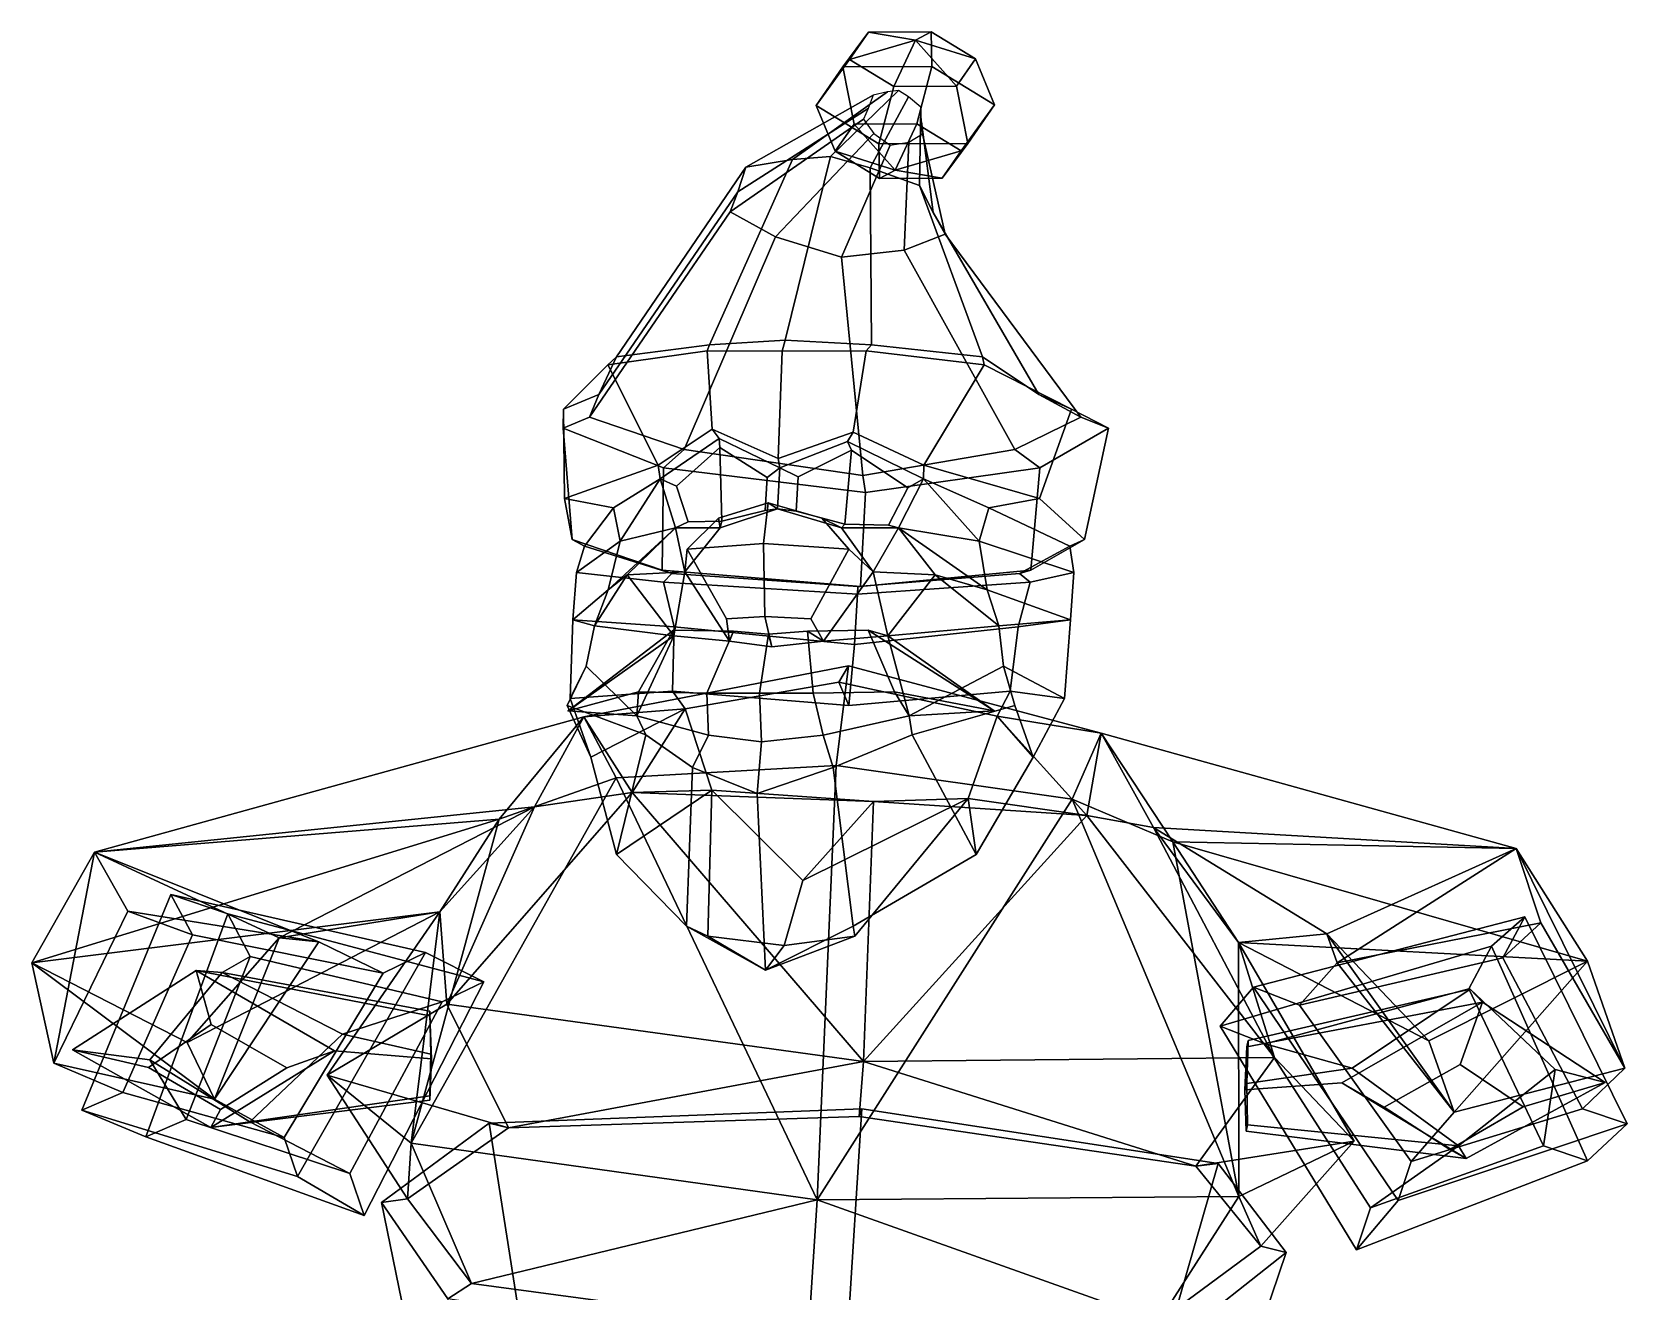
# Model space of a CAD drawing. Extents: x -195 to 200, y -179 to 297.
# Drawn here: x -195.2 to 200.2, y -15.2 to 297 of the extents above; entities that cross this region are included whole.
import ezdxf

# ---------------------------------------------------------------- set-up
doc = ezdxf.new("R2010")
doc.units = 0

msp = doc.modelspace()

# ---------------------------------------------------------------- linework, layer by layer
for p in [(-62.312424, 128.605774, 96.065674), (43.33485, 128.605743, 114.786453)]:
    msp.add_point(p)
for points in [[(-0.77809, 278.719696, -13.061782), (7.462383, 290.134949, -6.549461), (12.126651, 296.901398, -19.207144), (5.818207, 288.28894, -30.962517)], [(12.126651, 296.901398, -19.207144), (27.733988, 296.965057, -22.783461), (27.89031, 288.378906, -36.020123), (5.818207, 288.28894, -30.962517)], [(7.462383, 290.134949, -6.549461), (23.805216, 294.916016, -6.814638), (12.126651, 296.901398, -19.207144)], [(23.805216, 294.916016, -6.814638), (27.733988, 296.965057, -22.783461), (12.126651, 296.901398, -19.207144)], [(23.805216, 294.916016, -6.814638), (38.677048, 290.262207, -13.701983), (27.733988, 296.965057, -22.783461)], [(38.677048, 290.262207, -13.701983), (43.366135, 278.899719, -23.177048), (27.89031, 288.378906, -36.020123), (27.733988, 296.965057, -22.783461)], [(18.405432, 283.432159, 2.531957), (23.805216, 294.916016, -6.814638), (7.462383, 290.134949, -6.549461)], [(18.405432, 283.432159, 2.531957), (34.012783, 283.495758, -1.0443), (23.805216, 294.916016, -6.814638)], [(34.012783, 283.495758, -1.0443), (38.677048, 290.262207, -13.701983), (23.805216, 294.916016, -6.814638)], [(14.697744, 269.240509, -0.218732), (18.405432, 283.432159, 2.531957), (7.462383, 290.134949, -6.549461), (-0.77809, 278.719696, -13.061782)], [(36.769833, 269.330475, -5.276312), (43.366135, 278.899719, -23.177048), (38.677048, 290.262207, -13.701983), (34.012783, 283.495758, -1.0443)], [(-0.77809, 278.719696, -13.061782), (5.818207, 288.28894, -30.962517), (8.575277, 274.123627, -35.194473), (3.911008, 267.357147, -22.536789)], [(8.575277, 274.123627, -35.194473), (5.818207, 288.28894, -30.962517), (27.89031, 288.378906, -36.020123), (24.182615, 274.187256, -38.77079)], [(35.125675, 267.484436, -29.689312), (24.182615, 274.187256, -38.77079), (27.89031, 288.378906, -36.020123), (43.366135, 278.899719, -23.177048)], [(13.329486, 281.258057, -7.958665), (12.05888, 277.946899, -10.590791), (-20.227535, 257.286285, 26.470175), (-18.248932, 263.424622, 38.560863)], [(16.849752, 282.139648, -6.078712), (13.329486, 281.258057, -7.958665), (-18.248932, 263.424622, 38.560863), (-6.674335, 265.29364, 46.44585)], [(19.631796, 282.472198, -4.830701), (16.849752, 282.139648, -6.078712), (-6.674335, 265.29364, 46.44585), (2.740567, 266.105865, 51.552444)], [(19.631796, 282.472198, -4.830701), (2.740567, 266.105865, 51.552444), (12.549898, 263.280914, 50.095051), (22.108408, 280.824677, -4.988343)], [(22.108408, 280.824677, -4.988343), (12.549898, 263.280914, 50.095051), (24.800352, 258.917511, 46.732605), (25.105314, 278.313416, -5.516976)], [(14.697744, 269.240509, -0.218732), (36.769833, 269.330475, -5.276312), (34.012783, 283.495758, -1.0443), (18.405432, 283.432159, 2.531957)], [(12.05888, 277.946899, -10.590791), (10.954292, 275.295898, -12.730493), (-22.11479, 252.365372, 16.662029), (-20.227535, 257.286285, 26.470175)], [(14.697744, 269.240509, -0.218732), (-0.77809, 278.719696, -13.061782), (3.911008, 267.357147, -22.536789), (14.854058, 260.654358, -13.455372)], [(25.105314, 278.313416, -5.516976), (24.800352, 258.917511, 46.732605), (28.17099, 252.219131, 35.657326), (25.297956, 274.636353, -7.8457)], [(36.769833, 269.330475, -5.276312), (30.461405, 260.717987, -17.03163), (35.125675, 267.484436, -29.689312), (43.366135, 278.899719, -23.177048)], [(10.954292, 275.295898, -12.730493), (13.456649, 271.808716, -14.079337), (-10.864336, 246.18396, 9.560134), (-22.11479, 252.365372, 16.662029)], [(3.911008, 267.357147, -22.536789), (8.575277, 274.123627, -35.194473), (18.782803, 262.703369, -29.424147)], [(18.782803, 262.703369, -29.424147), (8.575277, 274.123627, -35.194473), (24.182615, 274.187256, -38.77079)], [(18.782803, 262.703369, -29.424147), (24.182615, 274.187256, -38.77079), (35.125675, 267.484436, -29.689312)], [(25.297956, 274.636353, -7.8457), (28.17099, 252.219131, 35.657326), (31.181126, 246.785446, 26.778818), (25.533014, 271.65036, -9.707629)], [(13.456649, 271.808716, -14.079337), (17.532339, 268.861847, -14.492536), (5.451714, 241.104935, 6.434069), (-10.864336, 246.18396, 9.560134)], [(22.180653, 269.627197, -12.270436), (21.028292, 242.84491, 15.614086), (5.451714, 241.104935, 6.434069), (17.532339, 268.861847, -14.492536)], [(14.697744, 269.240509, -0.218732), (14.854058, 260.654358, -13.455372), (30.461405, 260.717987, -17.03163), (36.769833, 269.330475, -5.276312)], [(25.533014, 271.65036, -9.707629), (31.181126, 246.785446, 26.778818), (21.028292, 242.84491, 15.614086), (22.180653, 269.627197, -12.270436)], [(-50.261353, 216.417038, 69.15432), (-27.272449, 219.39827, 86.403122), (-6.674335, 265.29364, 46.44585), (-18.248932, 263.424622, 38.560863)], [(-8.492207, 220.543396, 97.415123), (2.740567, 266.105865, 51.552444), (-6.674335, 265.29364, 46.44585), (-27.272449, 219.39827, 86.403122)], [(-8.492207, 220.543396, 97.415123), (12.928392, 219.39827, 93.526749), (12.549898, 263.280914, 50.095051), (2.740567, 266.105865, 51.552444)], [(14.854058, 260.654358, -13.455372), (3.911008, 267.357147, -22.536789), (18.782803, 262.703369, -29.424147)], [(30.461405, 260.717987, -17.03163), (18.782803, 262.703369, -29.424147), (35.125675, 267.484436, -29.689312)], [(-54.684135, 207.079819, 40.662834), (-50.261353, 216.417038, 69.15432), (-18.248932, 263.424622, 38.560863), (-20.227535, 257.286285, 26.470175)], [(40.44445, 216.417038, 85.227463), (24.800352, 258.917511, 46.732605), (12.549898, 263.280914, 50.095051), (12.928392, 219.39827, 93.526749)], [(14.854058, 260.654358, -13.455372), (18.782803, 262.703369, -29.424147), (30.461405, 260.717987, -17.03163)], [(-57.020054, 201.402527, 16.77519), (-54.684135, 207.079819, 40.662834), (-20.227535, 257.286285, 26.470175), (-22.11479, 252.365372, 16.662029)], [(54.387959, 207.079819, 59.990501), (28.17099, 252.219131, 35.657326), (24.800352, 258.917511, 46.732605), (40.44445, 216.417038, 85.227463)], [(-33.548191, 193.397339, 0.1264), (-57.020054, 201.402527, 16.77519), (-22.11479, 252.365372, 16.662029), (-10.864336, 246.18396, 9.560134)], [(64.789734, 201.402527, 38.359993), (31.181126, 246.785446, 26.778818), (28.17099, 252.219131, 35.657326), (54.387959, 207.079819, 59.990501)], [(10.750978, 187.003494, -11.180181), (-33.548191, 193.397339, 0.1264), (-10.864336, 246.18396, 9.560134), (5.451714, 241.104935, 6.434069)], [(48.467762, 193.397308, 14.6597), (21.028292, 242.84491, 15.614086), (31.181126, 246.785446, 26.778818), (64.789734, 201.402527, 38.359993)], [(10.750978, 187.003494, -11.180181), (5.451714, 241.104935, 6.434069), (21.028292, 242.84491, 15.614086), (48.467762, 193.397308, 14.6597)], [(-27.802919, 217.844727, 91.694641), (-27.272449, 219.39827, 86.403122), (-50.261353, 216.417038, 69.15432), (-52.405178, 214.437057, 73.907402)], [(-26.619741, 198.471375, 98.951942), (-27.802919, 217.844727, 91.694641), (-52.405178, 214.437057, 73.907402), (-39.98785, 189.52858, 86.057762)], [(-9.206264, 217.835266, 101.444771), (-8.492207, 220.543396, 97.415123), (-27.272449, 219.39827, 86.403122), (-27.802919, 217.844727, 91.694641)], [(-10.242572, 191.177658, 107.292984), (-9.206264, 217.835266, 101.444771), (-27.802919, 217.844727, 91.694641), (-26.619741, 198.471375, 98.951942)], [(-10.242572, 191.177658, 107.292984), (8.383671, 197.728973, 105.328743), (11.608333, 217.844727, 98.678345), (-9.206264, 217.835266, 101.444771)], [(-9.206264, 217.835266, 101.444771), (11.608333, 217.844727, 98.678345), (12.928392, 219.39827, 93.526749), (-8.492207, 220.543396, 97.415123)], [(8.383671, 197.728973, 105.328743), (25.874041, 189.52858, 97.728546), (40.824524, 214.437057, 90.427788), (11.608333, 217.844727, 98.678345)], [(11.608333, 217.844727, 98.678345), (40.824524, 214.437057, 90.427788), (40.44445, 216.417038, 85.227463), (12.928392, 219.39827, 93.526749)], [(-52.405178, 214.437057, 73.907402), (-50.261353, 216.417038, 69.15432), (-54.684135, 207.079819, 40.662834), (-63.453163, 203.454834, 41.084644)], [(-39.98785, 189.52858, 86.057762), (-52.405178, 214.437057, 73.907402), (-63.453163, 203.454834, 41.084644), (-63.179585, 181.30896, 63.468361)], [(25.874041, 189.52858, 97.728546), (54.529877, 181.30896, 84.326576), (62.478107, 203.454834, 63.399776), (40.824524, 214.437057, 90.427788)], [(40.824524, 214.437057, 90.427788), (62.478107, 203.454834, 63.399776), (54.387959, 207.079819, 59.990501), (40.44445, 216.417038, 85.227463)], [(-63.453163, 203.454834, 41.084644), (-54.684135, 207.079819, 40.662834), (-57.020054, 201.402527, 16.77519), (-63.482845, 198.674408, 14.494809)], [(62.478107, 203.454834, 63.399776), (71.642586, 198.674408, 38.439156), (64.789734, 201.402527, 38.359993), (54.387959, 207.079819, 59.990501)], [(-63.179585, 181.30896, 63.468361), (-63.453163, 203.454834, 41.084644), (-63.482845, 198.674408, 14.494809), (-61.298203, 171.10321, 25.811556)], [(54.529877, 181.30896, 84.326576), (65.702385, 171.10321, 48.316174), (71.642586, 198.674408, 38.439156), (62.478107, 203.454834, 63.399776)], [(-63.482845, 198.674408, 14.494809), (-57.020054, 201.402527, 16.77519), (-33.548191, 193.397339, 0.1264), (-38.646496, 188.858765, -3.789896)], [(-61.298203, 171.10321, 25.811556), (-63.482845, 198.674408, 14.494809), (-38.646496, 188.858765, -3.789896), (-39.007427, 163.526581, 3.540428)], [(-26.619741, 198.471375, 98.951942), (-39.98785, 189.52858, 86.057762), (-39.491165, 186.14418, 84.985428), (-24.844469, 196.145432, 98.208145)], [(-10.242572, 191.177658, 107.292984), (-26.619741, 198.471375, 98.951942), (-24.844469, 196.145432, 98.208145), (-9.788663, 188.872589, 104.731422)], [(-10.242572, 191.177658, 107.292984), (-9.788663, 188.872589, 104.731422), (6.972064, 195.403061, 104.020233), (8.383671, 197.728973, 105.328743)], [(8.383671, 197.728973, 105.328743), (6.972064, 195.403061, 104.020233), (25.776062, 186.14418, 96.55085), (25.874041, 189.52858, 97.728546)], [(71.642586, 198.674408, 38.439156), (54.60133, 188.858765, 12.733701), (48.467762, 193.397308, 14.6597), (64.789734, 201.402527, 38.359993)], [(65.702385, 171.10321, 48.316174), (52.421497, 163.526581, 19.741713), (54.60133, 188.858765, 12.733701), (71.642586, 198.674408, 38.439156)], [(-24.715269, 193.895157, 95.948631), (-24.844469, 196.145432, 98.208145), (-39.491165, 186.14418, 84.985428), (-35.421925, 184.301926, 85.79335)], [(-24.201859, 175.618591, 98.368591), (-24.715269, 193.895157, 95.948631), (-35.421925, 184.301926, 85.79335), (-32.503155, 175.492798, 91.475334)], [(-24.715269, 193.895157, 95.948631), (-12.972423, 186.512299, 101.502342), (-9.788663, 188.872589, 104.731422), (-24.844469, 196.145432, 98.208145)], [(-12.972423, 186.512299, 101.502342), (-24.715269, 193.895157, 95.948631), (-24.201859, 175.618591, 98.368591), (-13.458993, 178.292831, 104.248207)], [(7.918639, 193.217117, 101.675217), (6.972064, 195.403061, 104.020233), (-9.788663, 188.872589, 104.731422), (-5.256259, 186.656799, 103.028786)], [(7.918639, 193.217117, 101.675217), (21.880535, 183.92749, 93.35498), (25.776062, 186.14418, 96.55085), (6.972064, 195.403061, 104.020233)], [(-38.646496, 188.858765, -3.789896), (-33.548191, 193.397339, 0.1264), (10.750978, 187.003494, -11.180181), (11.418772, 182.798538, -14.948747)], [(-5.256259, 186.656799, 103.028786), (-5.792068, 178.119553, 106.052513), (6.259376, 174.93364, 103.252335), (7.918639, 193.217117, 101.675217)], [(6.259376, 174.93364, 103.252335), (17.1168, 174.633316, 98.516121), (21.880535, 183.92749, 93.35498), (7.918639, 193.217117, 101.675217)], [(54.60133, 188.858765, 12.733701), (11.418772, 182.798538, -14.948747), (10.750978, 187.003494, -11.180181), (48.467762, 193.397308, 14.6597)], [(-51.010342, 178.965668, 66.720222), (-39.491165, 186.14418, 84.985428), (-39.98785, 189.52858, 86.057762), (-63.179585, 181.30896, 63.468361)], [(-49.415928, 170.661331, 69.385986), (-39.491165, 186.14418, 84.985428), (-51.010342, 178.965668, 66.720222)], [(-35.629978, 173.99408, 92.344894), (-39.491165, 186.14418, 84.985428), (-49.415928, 170.661331, 69.385986)], [(-32.503155, 175.492798, 91.475334), (-35.421925, 184.301926, 85.79335), (-39.491165, 186.14418, 84.985428), (-35.629978, 173.99408, 92.344894)], [(-39.007427, 163.526581, 3.540428), (-38.646496, 188.858765, -3.789896), (11.418772, 182.798538, -14.948747), (10.178381, 159.439438, -7.948833)], [(-13.458993, 178.292831, 104.248207), (-10.390976, 178.685226, 108.130463), (-9.788663, 188.872589, 104.731422), (-12.972423, 186.512299, 101.502342)], [(-5.792068, 178.119553, 106.052513), (-5.256259, 186.656799, 103.028786), (-9.788663, 188.872589, 104.731422), (-10.390976, 178.685226, 108.130463)], [(52.421497, 163.526581, 19.741713), (10.178381, 159.439438, -7.948833), (11.418772, 182.798538, -14.948747), (54.60133, 188.858765, 12.733701)], [(17.1168, 174.633316, 98.516121), (19.621172, 173.99408, 102.135445), (25.776062, 186.14418, 96.55085), (21.880535, 183.92749, 93.35498)], [(19.621172, 173.99408, 102.135445), (39.570881, 170.661331, 85.154526), (25.776062, 186.14418, 96.55085)], [(41.984211, 178.965668, 83.198936), (54.529877, 181.30896, 84.326576), (25.874041, 189.52858, 97.728546), (25.776062, 186.14418, 96.55085)], [(39.570881, 170.661331, 85.154526), (41.984211, 178.965668, 83.198936), (25.776062, 186.14418, 96.55085)], [(-63.179585, 181.30896, 63.468361), (-61.298203, 171.10321, 25.811556), (-58.233982, 169.492065, 28.062693), (-51.010342, 178.965668, 66.720222)], [(-51.010342, 178.965668, 66.720222), (-58.233982, 169.492065, 28.062693), (-60.248325, 162.909531, 30.535673), (-49.415928, 170.661331, 69.385986)], [(-13.880252, 170.128586, 129.349167), (-12.714869, 180.19455, 122.77256), (-25.044739, 176.35675, 117.723236), (-32.760975, 168.713989, 119.430786)], [(-12.714869, 180.19455, 122.77256), (-10.390976, 178.685226, 108.130463), (-24.636269, 174.032501, 101.014572), (-25.044739, 176.35675, 117.723236)], [(-24.201859, 175.618591, 98.368591), (-24.636269, 174.032501, 101.014572), (-10.390976, 178.685226, 108.130463), (-13.458993, 178.292831, 104.248207)], [(-13.880252, 170.128586, 129.349167), (7.258935, 168.713989, 126.522346), (0.599259, 176.35675, 122.26738), (-12.714869, 180.19455, 122.77256)], [(-12.714869, 180.19455, 122.77256), (0.599259, 176.35675, 122.26738), (5.432049, 174.032501, 106.342705), (-10.390976, 178.685226, 108.130463)], [(6.259376, 174.93364, 103.252335), (-5.792068, 178.119553, 106.052513), (-10.390976, 178.685226, 108.130463), (5.432049, 174.032501, 106.342705)], [(41.984211, 178.965668, 83.198936), (39.570881, 170.661331, 85.154526), (63.093166, 162.909531, 52.391891), (62.051228, 169.492065, 49.377338)], [(54.529877, 181.30896, 84.326576), (41.984211, 178.965668, 83.198936), (62.051228, 169.492065, 49.377338), (65.702385, 171.10321, 48.316174)], [(-52.355019, 158.588272, 71.535675), (-35.629978, 173.99408, 92.344894), (-49.415928, 170.661331, 69.385986)], [(-47.684944, 162.329239, 96.346161), (-35.629978, 173.99408, 92.344894), (-52.355019, 158.588272, 71.535675)], [(-47.684944, 162.329239, 96.346161), (-33.351173, 163.057251, 101.964012), (-35.629978, 173.99408, 92.344894)], [(-24.201859, 175.618591, 98.368591), (-32.503155, 175.492798, 91.475334), (-35.629978, 173.99408, 92.344894), (-24.636269, 174.032501, 101.014572)], [(-33.351173, 163.057251, 101.964012), (-24.636269, 174.032501, 101.014572), (-35.629978, 173.99408, 92.344894)], [(-32.760975, 168.713989, 119.430786), (-25.044739, 176.35675, 117.723236), (-24.636269, 174.032501, 101.014572), (-33.351173, 163.057251, 101.964012)], [(7.258935, 168.713989, 126.522346), (13.290078, 163.057251, 110.228882), (5.432049, 174.032501, 106.342705), (0.599259, 176.35675, 122.26738)], [(6.259376, 174.93364, 103.252335), (5.432049, 174.032501, 106.342705), (19.621172, 173.99408, 102.135445), (17.1168, 174.633316, 98.516121)], [(13.290078, 163.057251, 110.228882), (19.621172, 173.99408, 102.135445), (5.432049, 174.032501, 106.342705)], [(28.681456, 162.329239, 109.878357), (19.621172, 173.99408, 102.135445), (13.290078, 163.057251, 110.228882)], [(28.681456, 162.329239, 109.878357), (41.592369, 158.588272, 88.183228), (19.621172, 173.99408, 102.135445)], [(41.592369, 158.588272, 88.183228), (39.570881, 170.661331, 85.154526), (19.621172, 173.99408, 102.135445)], [(-61.298203, 171.10321, 25.811556), (-39.007427, 163.526581, 3.540428), (-36.603046, 162.70285, 5.261806), (-58.233982, 169.492065, 28.062693)], [(-49.415928, 170.661331, 69.385986), (-60.248325, 162.909531, 30.535673), (-61.143196, 151.200073, 35.456928), (-52.355019, 158.588272, 71.535675)], [(-13.497518, 151.992722, 127.189285), (-13.880252, 170.128586, 129.349167), (-32.760975, 168.713989, 119.430786), (-22.993937, 151.460419, 120.032074)], [(-13.497518, 151.992722, 127.189285), (-2.120015, 151.460419, 123.730949), (7.258935, 168.713989, 126.522346), (-13.880252, 170.128586, 129.349167)], [(39.570881, 170.661331, 85.154526), (41.592369, 158.588272, 88.183228), (62.24255, 151.200073, 57.320988), (63.093166, 162.909531, 52.391891)], [(65.702385, 171.10321, 48.316174), (62.051228, 169.492065, 49.377338), (49.572025, 162.70285, 20.532106), (52.421497, 163.526581, 19.741713)], [(-60.248325, 162.909531, 30.535673), (-58.233982, 169.492065, 28.062693), (-36.603046, 162.70285, 5.261806), (-38.630455, 160.529938, 3.031641)], [(-22.993937, 151.460419, 120.032074), (-32.760975, 168.713989, 119.430786), (-33.351173, 163.057251, 101.964012), (-22.322891, 145.919525, 107.672462)], [(-2.120015, 151.460419, 123.730949), (0.971796, 145.919525, 111.800301), (13.290078, 163.057251, 110.228882), (7.258935, 168.713989, 126.522346)], [(63.093166, 162.909531, 52.391891), (52.24229, 160.529907, 19.134371), (49.572025, 162.70285, 20.532106), (62.051228, 169.492065, 49.377338)], [(-61.143196, 151.200073, 35.456928), (-60.248325, 162.909531, 30.535673), (-38.630455, 160.529938, 3.031641), (-36.014511, 149.48822, 4.497087)], [(-55.724312, 149.724426, 72.421997), (-47.684944, 162.329239, 96.346161), (-52.355019, 158.588272, 71.535675)], [(-36.04388, 147.186874, 98.623833), (-47.684944, 162.329239, 96.346161), (-55.724312, 149.724426, 72.421997)], [(-36.04388, 147.186874, 98.623833), (-33.351173, 163.057251, 101.964012), (-47.684944, 162.329239, 96.346161)], [(-39.007427, 163.526581, 3.540428), (10.178381, 159.439438, -7.948833), (9.511723, 159.448181, -4.186678), (-36.603046, 162.70285, 5.261806)], [(-38.630455, 160.529938, 3.031641), (-36.603046, 162.70285, 5.261806), (9.511723, 159.448181, -4.186678), (9.458948, 157.545059, -3.888858)], [(-22.322891, 145.919525, 107.672462), (-33.351173, 163.057251, 101.964012), (-36.04388, 147.186874, 98.623833)], [(0.971796, 145.919525, 111.800301), (16.96656, 147.186874, 108.017326), (13.290078, 163.057251, 110.228882)], [(52.24229, 160.529907, 19.134371), (9.458948, 157.545059, -3.888858), (9.511723, 159.448181, -4.186678), (49.572025, 162.70285, 20.532106)], [(52.421497, 163.526581, 19.741713), (49.572025, 162.70285, 20.532106), (9.511723, 159.448181, -4.186678), (10.178381, 159.439438, -7.948833)], [(16.96656, 147.186874, 108.017326), (28.681456, 162.329239, 109.878357), (13.290078, 163.057251, 110.228882)], [(16.96656, 147.186874, 108.017326), (44.451962, 149.724426, 90.173317), (28.681456, 162.329239, 109.878357)], [(44.451962, 149.724426, 90.173317), (41.592369, 158.588272, 88.183228), (28.681456, 162.329239, 109.878357)], [(62.24255, 151.200073, 57.320988), (49.282085, 149.48822, 19.611719), (52.24229, 160.529907, 19.134371), (63.093166, 162.909531, 52.391891)], [(-52.355019, 158.588272, 71.535675), (-61.143196, 151.200073, 35.456928), (-55.724312, 149.724426, 72.421997)], [(-36.014511, 149.48822, 4.497087), (-38.630455, 160.529938, 3.031641), (9.458948, 157.545059, -3.888858), (8.687677, 145.069107, 0.463667)], [(49.282085, 149.48822, 19.611719), (8.687677, 145.069107, 0.463667), (9.458948, 157.545059, -3.888858), (52.24229, 160.529907, 19.134371)], [(41.592369, 158.588272, 88.183228), (44.451962, 149.724426, 90.173317), (62.24255, 151.200073, 57.320988)], [(-57.791912, 139.709686, 74.596405), (-55.724312, 149.724426, 72.421997), (-61.143196, 151.200073, 35.456928), (-61.73875, 131.645905, 41.397705)], [(-61.73875, 131.645905, 41.397705), (-61.143196, 151.200073, 35.456928), (-36.014511, 149.48822, 4.497087), (-36.388603, 133.512787, 11.295007)], [(-13.497518, 151.992722, 127.189285), (-22.993937, 151.460419, 120.032074), (-22.322891, 145.919525, 107.672462), (-11.821502, 144.501831, 116.203354)], [(-13.497518, 151.992722, 127.189285), (-11.821502, 144.501831, 116.203354), (0.971796, 145.919525, 111.800301), (-2.120015, 151.460419, 123.730949)], [(45.646511, 139.709686, 92.925781), (60.760517, 131.645905, 63.104679), (62.24255, 151.200073, 57.320988), (44.451962, 149.724426, 90.173317)], [(60.760517, 131.645905, 63.104679), (47.29755, 133.512787, 26.124266), (49.282085, 149.48822, 19.611719), (62.24255, 151.200073, 57.320988)], [(-44.807648, 133.376846, 117.862495), (-36.159012, 148.588913, 113.263245), (-62.312424, 128.605774, 96.065674)], [(-36.159012, 148.588913, 113.263245), (-36.04388, 147.186874, 98.623833), (-62.312424, 128.605774, 96.065674)], [(-62.312424, 128.605774, 96.065674), (-36.04388, 147.186874, 98.623833), (-45.221245, 127.420395, 108.389656)], [(-57.791912, 139.709686, 74.596405), (-45.221245, 127.420395, 108.389656), (-36.04388, 147.186874, 98.623833), (-55.724312, 149.724426, 72.421997)], [(-21.260139, 148.370422, 116.079971), (-36.159012, 148.588913, 113.263245), (-44.807648, 133.376846, 117.862495), (-27.914623, 133.038742, 130.214844)], [(-36.388603, 133.512787, 11.295007), (-36.014511, 149.48822, 4.497087), (8.687677, 145.069107, 0.463667), (7.263834, 129.964798, 8.498859)], [(-36.159012, 148.588913, 113.263245), (-21.260139, 148.370422, 116.079971), (-22.322891, 145.919525, 107.672462), (-36.04388, 147.186874, 98.623833)], [(-27.914623, 133.038742, 130.214844), (-14.846671, 132.983917, 133.27533), (-12.624189, 147.602005, 120.733177), (-21.260139, 148.370422, 116.079971)], [(-12.624189, 147.602005, 120.733177), (-11.821502, 144.501831, 116.203354), (-22.322891, 145.919525, 107.672462), (-21.260139, 148.370422, 116.079971)], [(-1.522784, 133.038742, 134.891495), (-2.915171, 148.370422, 119.330711), (-12.624189, 147.602005, 120.733177), (-14.846671, 132.983917, 133.27533)], [(-12.624189, 147.602005, 120.733177), (-2.915171, 148.370422, 119.330711), (0.971796, 145.919525, 111.800301), (-11.821502, 144.501831, 116.203354)], [(-2.915171, 148.370422, 119.330711), (-1.522784, 133.038742, 134.891495), (18.586069, 133.376846, 129.095917), (12.044397, 148.588913, 121.804932)], [(12.044397, 148.588913, 121.804932), (16.96656, 147.186874, 108.017326), (0.971796, 145.919525, 111.800301), (-2.915171, 148.370422, 119.330711)], [(47.29755, 133.512787, 26.124266), (7.263834, 129.964798, 8.498859), (8.687677, 145.069107, 0.463667), (49.282085, 149.48822, 19.611719)], [(18.586069, 133.376846, 129.095917), (43.33485, 128.605743, 114.786453), (12.044397, 148.588913, 121.804932)], [(12.044397, 148.588913, 121.804932), (43.33485, 128.605743, 114.786453), (16.96656, 147.186874, 108.017326)], [(45.646511, 139.709686, 92.925781), (44.451962, 149.724426, 90.173317), (16.96656, 147.186874, 108.017326), (22.229469, 127.420395, 120.341972)], [(43.33485, 128.605743, 114.786453), (22.229469, 127.420395, 120.341972), (16.96656, 147.186874, 108.017326)], [(-57.791912, 139.709686, 74.596405), (-62.549488, 129.971878, 79.431976), (-43.05946, 122.715057, 100.229156), (-45.221245, 127.420395, 108.389656)], [(-56.649761, 117.16748, 50.095371), (-62.549488, 129.971878, 79.431976), (-57.791912, 139.709686, 74.596405), (-61.73875, 131.645905, 41.397705)], [(7.219011, 139.779816, -13.266897), (4.119921, 115.086433, -62.112633), (-50.392178, 112.05275, -54.539768), (-58.362007, 127.100258, -10.419959)], [(7.219011, 139.779816, -13.266897), (-58.362007, 127.100258, -10.419959), (-33.29681, 129.135056, 23.202627), (4.852462, 135.705948, 2.526169)], [(7.219011, 139.779816, -13.266897), (69.814178, 123.124115, -14.219163), (62.619968, 106.724174, -57.779343), (4.119921, 115.086433, -62.112633)], [(4.852462, 135.705948, 2.526169), (44.036816, 127.313271, 27.111551), (69.814178, 123.124115, -14.219163), (7.219011, 139.779816, -13.266897)], [(45.646511, 139.709686, 92.925781), (22.229469, 127.420395, 120.341972), (23.003359, 122.715057, 111.935547), (48.45285, 129.971848, 99.101685)], [(52.992756, 117.16748, 69.524117), (60.760517, 131.645905, 63.104679), (45.646511, 139.709686, 92.925781), (48.45285, 129.971848, 99.101685)], [(-33.29681, 129.135056, 23.202627), (-36.388603, 133.512787, 11.295007), (7.263834, 129.964798, 8.498859), (4.852462, 135.705948, 2.526169)], [(44.036816, 127.313271, 27.111551), (4.852462, 135.705948, 2.526169), (7.263834, 129.964798, 8.498859), (47.29755, 133.512787, 26.124266)], [(-45.221245, 127.420395, 108.389656), (-44.807648, 133.376846, 117.862495), (-62.312424, 128.605774, 96.065674)], [(-56.649761, 117.16748, 50.095371), (-61.73875, 131.645905, 41.397705), (-36.388603, 133.512787, 11.295007), (-33.29681, 129.135056, 23.202627)], [(-27.914623, 133.038742, 130.214844), (-44.807648, 133.376846, 117.862495), (-45.221245, 127.420395, 108.389656), (-27.531881, 122.572701, 122.132957)], [(-14.846671, 132.983917, 133.27533), (-27.914623, 133.038742, 130.214844), (-27.531881, 122.572701, 122.132957), (-14.392206, 120.903313, 130.710648)], [(-14.846671, 132.983917, 133.27533), (-14.392206, 120.903313, 130.710648), (0.894812, 122.572701, 127.170197), (-1.522784, 133.038742, 134.891495)], [(-1.522784, 133.038742, 134.891495), (0.894812, 122.572701, 127.170197), (22.229469, 127.420395, 120.341972), (18.586069, 133.376846, 129.095917)], [(22.229469, 127.420395, 120.341972), (43.33485, 128.605743, 114.786453), (18.586069, 133.376846, 129.095917)], [(52.992756, 117.16748, 69.524117), (44.036816, 127.313271, 27.111551), (47.29755, 133.512787, 26.124266), (60.760517, 131.645905, 63.104679)], [(-70.649895, 104.808891, 32.376534), (-58.362007, 127.100258, -10.419959), (-179.699249, 93.574348, 18.118366)], [(-79.355179, 101.775581, -42.767277), (-179.699249, 93.574348, 18.118366), (-58.362007, 127.100258, -10.419959)], [(-79.355179, 101.775581, -42.767277), (-58.362007, 127.100258, -10.419959), (-50.392178, 112.05275, -54.539768)], [(-70.649895, 104.808891, 32.376534), (-46.401115, 108.413002, 43.948868), (-58.362007, 127.100258, -10.419959)], [(-43.05946, 122.715057, 100.229156), (-62.549488, 129.971878, 79.431976), (-56.649761, 117.16748, 50.095371), (-50.328663, 93.002548, 74.008316)], [(-58.362007, 127.100258, -10.419959), (-46.401115, 108.413002, 43.948868), (-33.29681, 129.135056, 23.202627)], [(-50.328663, 93.002548, 74.008316), (-56.649761, 117.16748, 50.095371), (-33.29681, 129.135056, 23.202627), (-26.658218, 108.952713, 53.036472)], [(-46.401115, 108.413002, 43.948868), (-26.658218, 108.952713, 53.036472), (-33.29681, 129.135056, 23.202627)], [(-31.464228, 114.554634, 125.509628), (-27.531881, 122.572701, 122.132957), (-45.221245, 127.420395, 108.389656), (-43.05946, 122.715057, 100.229156)], [(3.427455, 114.554634, 131.692474), (23.003359, 122.715057, 111.935547), (22.229469, 127.420395, 120.341972), (0.894812, 122.572701, 127.170197)], [(23.003359, 122.715057, 111.935547), (38.839756, 93.002548, 89.809044), (52.992756, 117.16748, 69.524117), (48.45285, 129.971848, 99.101685)], [(38.839756, 93.002548, 89.809044), (36.88409, 106.877403, 57.489372), (44.036816, 127.313271, 27.111551), (52.992756, 117.16748, 69.524117)], [(66.311768, 102.640762, 40.441433), (44.036816, 127.313271, 27.111551), (36.88409, 106.877403, 57.489372)], [(69.814178, 123.124115, -14.219163), (44.036816, 127.313271, 27.111551), (66.311768, 102.640762, 40.441433)], [(-32.982033, 75.237984, 115.243553), (-31.464228, 114.554634, 125.509628), (-43.05946, 122.715057, 100.229156), (-50.328663, 93.002548, 74.008316)], [(-15.449001, 108.112991, 136.674454), (-14.392206, 120.903313, 130.710648), (-27.531881, 122.572701, 122.132957), (-31.464228, 114.554634, 125.509628)], [(-15.449001, 108.112991, 136.674454), (3.427455, 114.554634, 131.692474), (0.894812, 122.572701, 127.170197), (-14.392206, 120.903313, 130.710648)], [(8.380394, 75.237984, 122.573013), (38.839756, 93.002548, 89.809044), (23.003359, 122.715057, 111.935547), (3.427455, 114.554634, 131.692474)], [(87.610909, 96.169189, -45.840725), (62.619968, 106.724174, -57.779343), (69.814178, 123.124115, -14.219163)], [(82.768669, 99.739662, 29.377474), (69.814178, 123.124115, -14.219163), (66.311768, 102.640762, 40.441433)], [(82.768669, 99.739662, 29.377474), (172.665222, 94.495163, 32.97348), (69.814178, 123.124115, -14.219163)], [(87.610909, 96.169189, -45.840725), (69.814178, 123.124115, -14.219163), (172.665222, 94.495163, 32.97348)], [(-0.581256, 7.415386, -111.088402), (-50.392178, 112.05275, -54.539768), (4.119921, 115.086433, -62.112633)], [(-0.581256, 7.415386, -111.088402), (4.119921, 115.086433, -62.112633), (62.619968, 106.724174, -57.779343)], [(-101.188454, 21.393997, -72.055588), (-50.392178, 112.05275, -54.539768), (-0.581256, 7.415386, -111.088402)], [(-101.188454, 21.393997, -72.055588), (-79.355179, 101.775581, -42.767277), (-50.392178, 112.05275, -54.539768)], [(-13.335721, 64.356392, 124.74855), (-15.449001, 108.112991, 136.674454), (-31.464228, 114.554634, 125.509628), (-32.982033, 75.237984, 115.243553)], [(-13.335721, 64.356392, 124.74855), (8.380394, 75.237984, 122.573013), (3.427455, 114.554634, 131.692474), (-15.449001, 108.112991, 136.674454)], [(10.946003, 41.701435, 114.113327), (-46.401115, 108.413002, 43.948868), (-92.340431, 55.884171, 84.735146)], [(-92.340431, 55.884171, 84.735146), (-46.401115, 108.413002, 43.948868), (-70.649895, 104.808891, 32.376534)], [(-32.982033, 75.237984, 115.243553), (-50.328663, 93.002548, 74.008316), (-26.658218, 108.952713, 53.036472), (-27.697468, 72.79747, 99.72271)], [(13.431121, 106.158913, 45.468895), (-26.658218, 108.952713, 53.036472), (-46.401115, 108.413002, 43.948868)], [(10.946003, 41.701435, 114.113327), (13.431121, 106.158913, 45.468895), (-46.401115, 108.413002, 43.948868)], [(-27.697468, 72.79747, 99.72271), (-26.658218, 108.952713, 53.036472), (-4.147643, 86.537766, 72.897369), (-8.777207, 70.463928, 99.023445)], [(-4.147643, 86.537766, 72.897369), (-26.658218, 108.952713, 53.036472), (13.431121, 106.158913, 45.468895)], [(8.750749, 72.79747, 106.181374), (-8.777207, 70.463928, 99.023445), (-4.147643, 86.537766, 72.897369), (36.88409, 106.877403, 57.489372)], [(-4.147643, 86.537766, 72.897369), (13.431121, 106.158913, 45.468895), (36.88409, 106.877403, 57.489372)], [(8.380394, 75.237984, 122.573013), (8.750749, 72.79747, 106.181374), (36.88409, 106.877403, 57.489372), (38.839756, 93.002548, 89.809044)], [(13.431121, 106.158913, 45.468895), (66.311768, 102.640762, 40.441433), (36.88409, 106.877403, 57.489372)], [(-70.649895, 104.808891, 32.376534), (-179.699249, 93.574348, 18.118366), (-133.924133, 72.350777, 35.714386)], [(-94.106613, 78.775795, -8.136177), (-70.649895, 104.808891, 32.376534), (-133.924133, 72.350777, 35.714386)], [(-92.340431, 55.884171, 84.735146), (-70.649895, 104.808891, 32.376534), (-94.106613, 78.775795, -8.136177)], [(103.923149, 8.168273, -80.156937), (-0.581256, 7.415386, -111.088402), (62.619968, 106.724174, -57.779343)], [(10.946003, 41.701435, 114.113327), (66.311768, 102.640762, 40.441433), (13.431121, 106.158913, 45.468895)], [(103.923149, 8.168273, -80.156937), (62.619968, 106.724174, -57.779343), (87.610909, 96.169189, -45.840725)], [(-79.355179, 101.775581, -42.767277), (-195.186127, 66.17453, -11.142015), (-179.699249, 93.574348, 18.118366)], [(-94.106613, 78.775795, -8.136177), (-195.186127, 66.17453, -11.142015), (-79.355179, 101.775581, -42.767277)], [(-101.188454, 21.393997, -72.055588), (-94.106613, 78.775795, -8.136177), (-79.355179, 101.775581, -42.767277)], [(10.946003, 41.701435, 114.113327), (112.771172, 42.658447, 76.633804), (66.311768, 102.640762, 40.441433)], [(112.771172, 42.658447, 76.633804), (82.768669, 99.739662, 29.377474), (66.311768, 102.640762, 40.441433)], [(112.771172, 42.658447, 76.633804), (103.904633, 71.202278, -10.588902), (82.768669, 99.739662, 29.377474)], [(103.904633, 71.202278, -10.588902), (125.721672, 73.33223, 48.755173), (82.768669, 99.739662, 29.377474)], [(82.768669, 99.739662, 29.377474), (125.721672, 73.33223, 48.755173), (172.665222, 94.495163, 32.97348)], [(103.923149, 8.168273, -80.156937), (87.610909, 96.169189, -45.840725), (103.904633, 71.202278, -10.588902)], [(87.610909, 96.169189, -45.840725), (172.665222, 94.495163, 32.97348), (190.365601, 66.548988, 5.196849)], [(103.904633, 71.202278, -10.588902), (87.610909, 96.169189, -45.840725), (190.365601, 66.548988, 5.196849)], [(-189.735748, 41.256886, 69.253052), (-179.699249, 93.574348, 18.118366), (-195.186127, 66.17453, -11.142015)], [(-189.735748, 41.256886, 69.253052), (-171.425751, 78.977013, 70.28183), (-179.699249, 93.574348, 18.118366)], [(-124.061691, 71.371758, 43.986008), (-133.924133, 72.350777, 35.714386), (-179.699249, 93.574348, 18.118366)], [(-124.061691, 71.371758, 43.986008), (-179.699249, 93.574348, 18.118366), (-171.425751, 78.977013, 70.28183)], [(128.315445, 66.140984, 64.917442), (172.665222, 94.495163, 32.97348), (125.721672, 73.33223, 48.755173)], [(128.315445, 66.140984, 64.917442), (178.832748, 76.08596, 83.174629), (172.665222, 94.495163, 32.97348)], [(199.662567, 39.990517, 76.318649), (190.365601, 66.548988, 5.196849), (172.665222, 94.495163, 32.97348)], [(199.662567, 39.990517, 76.318649), (172.665222, 94.495163, 32.97348), (178.832748, 76.08596, 83.174629)], [(-166.983978, 23.022322, 134.778519), (-146.584244, 78.284164, 138.628387), (-160.748871, 83.074127, 108.819984), (-182.819748, 29.652344, 105.390114)], [(-182.819748, 29.652344, 105.390114), (-160.748871, 83.074127, 108.819984), (-155.396591, 73.052795, 103.326134), (-172.643707, 33.992195, 101.385208)], [(-97.623657, 68.719055, 72.612274), (-160.748871, 83.074127, 108.819984), (-146.584244, 78.284164, 138.628387), (-83.157486, 61.460999, 102.527618)], [(-97.623657, 68.719055, 72.612274), (-108.101212, 63.588181, 76.55352), (-155.396591, 73.052795, 103.326134), (-160.748871, 83.074127, 108.819984)], [(-156.714005, 46.409737, 2.347767), (-195.186127, 66.17453, -11.142015), (-94.106613, 78.775795, -8.136177)], [(-172.643707, 33.992195, 101.385208), (-155.396591, 73.052795, 103.326134), (-171.425751, 78.977013, 70.28183), (-189.735748, 41.256886, 69.253052)], [(-171.425751, 78.977013, 70.28183), (-155.396591, 73.052795, 103.326134), (-108.101212, 63.588181, 76.55352), (-124.061691, 71.371758, 43.986008)], [(-166.983978, 23.022322, 134.778519), (-156.971298, 27.330889, 130.848465), (-141.050507, 67.750557, 132.900803), (-146.584244, 78.284164, 138.628387)], [(-156.714005, 46.409737, 2.347767), (-94.106613, 78.775795, -8.136177), (-133.924133, 72.350777, 35.714386)], [(-83.157486, 61.460999, 102.527618), (-146.584244, 78.284164, 138.628387), (-141.050507, 67.750557, 132.900803), (-93.466377, 56.451099, 106.415947)], [(-92.340431, 55.884171, 84.735146), (-94.106613, 78.775795, -8.136177), (-121.980438, 38.307098, -1.439566)], [(-121.980438, 38.307098, -1.439566), (-94.106613, 78.775795, -8.136177), (-101.188454, 21.393997, -72.055588)], [(-13.335721, 64.356392, 124.74855), (-32.982033, 75.237984, 115.243553), (-27.697468, 72.79747, 99.72271)], [(-13.335721, 64.356392, 124.74855), (8.750749, 72.79747, 106.181374), (8.380394, 75.237984, 122.573013)], [(107.627228, 60.147938, 97.407684), (99.288734, 50.423157, 128.779099), (166.559814, 70.305931, 154.57515), (174.819977, 77.546562, 123.183983)], [(107.627228, 60.147938, 97.407684), (174.819977, 77.546562, 123.183983), (169.40451, 67.423111, 117.985687), (119.020302, 55.655331, 99.114937)], [(178.832748, 76.08596, 83.174629), (128.315445, 66.140984, 64.917442), (119.020302, 55.655331, 99.114937), (169.40451, 67.423111, 117.985687)], [(190.356369, 17.044628, 143.331635), (200.182755, 26.224045, 112.197968), (174.819977, 77.546562, 123.183983), (166.559814, 70.305931, 154.57515)], [(200.182755, 26.224045, 112.197968), (189.138123, 29.955406, 110.319702), (169.40451, 67.423111, 117.985687), (174.819977, 77.546562, 123.183983)], [(189.138123, 29.955406, 110.319702), (199.662567, 39.990517, 76.318649), (178.832748, 76.08596, 83.174629), (169.40451, 67.423111, 117.985687)], [(-149.955688, 32.33094, 46.468899), (-156.714005, 46.409737, 2.347767), (-133.924133, 72.350777, 35.714386)], [(-149.955688, 32.33094, 46.468899), (-133.924133, 72.350777, 35.714386), (-124.061691, 71.371758, 43.986008)], [(-124.061691, 71.371758, 43.986008), (-108.101212, 63.588181, 76.55352), (-132.66597, 22.842182, 77.887726), (-149.955688, 32.33094, 46.468899)], [(-13.335721, 64.356392, 124.74855), (-27.697468, 72.79747, 99.72271), (-8.777207, 70.463928, 99.023445)], [(-13.335721, 64.356392, 124.74855), (-8.777207, 70.463928, 99.023445), (8.750749, 72.79747, 106.181374)], [(151.012787, 46.805855, 17.210239), (125.721672, 73.33223, 48.755173), (103.904633, 71.202278, -10.588902)], [(112.771172, 42.658447, 76.633804), (132.574921, 21.893213, -11.493807), (103.904633, 71.202278, -10.588902)], [(132.574921, 21.893213, -11.493807), (103.923149, 8.168273, -80.156937), (103.904633, 71.202278, -10.588902)], [(151.012787, 46.805855, 17.210239), (103.904633, 71.202278, -10.588902), (190.365601, 66.548988, 5.196849)], [(157.315399, 29.14447, 60.116158), (125.721672, 73.33223, 48.755173), (151.012787, 46.805855, 17.210239)], [(157.315399, 29.14447, 60.116158), (128.315445, 66.140984, 64.917442), (125.721672, 73.33223, 48.755173)], [(-165.957321, 42.081169, 120.177132), (-148.068008, 63.772034, 120.731194), (-141.050507, 67.750557, 132.900803), (-156.971298, 27.330889, 130.848465)], [(-118.202263, 48.439556, 114.626266), (-93.466377, 56.451099, 106.415947), (-141.050507, 67.750557, 132.900803), (-148.068008, 63.772034, 120.731194)], [(-129.391144, 13.172323, 73.552132), (-132.66597, 22.842182, 77.887726), (-108.101212, 63.588181, 76.55352), (-97.623657, 68.719055, 72.612274)], [(-129.391144, 13.172323, 73.552132), (-97.623657, 68.719055, 72.612274), (-83.157486, 61.460999, 102.527618), (-112.831573, 3.467355, 102.790016)], [(99.288734, 50.423157, 128.779099), (110.497185, 46.040539, 130.471985), (160.966263, 59.669796, 149.141586), (166.559814, 70.305931, 154.57515)], [(190.356369, 17.044628, 143.331635), (166.559814, 70.305931, 154.57515), (160.966263, 59.669796, 149.141586), (179.487793, 20.753782, 141.496628)], [(-149.955688, 32.33094, 46.468899), (-189.735748, 41.256886, 69.253052), (-195.186127, 66.17453, -11.142015)], [(-149.955688, 32.33094, 46.468899), (-195.186127, 66.17453, -11.142015), (-156.714005, 46.409737, 2.347767)], [(-185.106216, 44.595165, 155.53212), (-154.477722, 64.2267, 156.044022), (-148.068008, 63.772034, 120.731194), (-165.957321, 42.081169, 120.177132)], [(-166.26828, 40.206558, 214.302444), (-150.768723, 50.860336, 225.64209), (-154.477722, 64.2267, 156.044022), (-185.106216, 44.595165, 155.53212)], [(-132.009796, 40.08223, 225.664047), (-120.185699, 44.34621, 170.626877), (-154.477722, 64.2267, 156.044022), (-150.768723, 50.860336, 225.64209)], [(-96.525627, 53.044491, 171.066666), (-96.5186, 54.188408, 157.781906), (-148.068008, 63.772034, 120.731194), (-154.477722, 64.2267, 156.044022)], [(-96.156998, 42.370567, 170.840073), (-96.525627, 53.044491, 171.066666), (-154.477722, 64.2267, 156.044022), (-120.185699, 44.34621, 170.626877)], [(-96.278305, 43.516666, 157.536575), (-118.202263, 48.439556, 114.626266), (-148.068008, 63.772034, 120.731194), (-96.5186, 54.188408, 157.781906)], [(128.315445, 66.140984, 64.917442), (157.315399, 29.14447, 60.116158), (146.650238, 16.914351, 93.29081), (119.020302, 55.655331, 99.114937)], [(157.315399, 29.14447, 60.116158), (151.012787, 46.805855, 17.210239), (190.365601, 66.548988, 5.196849)], [(157.315399, 29.14447, 60.116158), (190.365601, 66.548988, 5.196849), (199.662567, 39.990517, 76.318649)], [(-112.831573, 3.467355, 102.790016), (-83.157486, 61.460999, 102.527618), (-93.466377, 56.451099, 106.415947), (-116.382423, 13.905613, 107.478195)], [(143.449951, 7.244694, 88.899406), (133.134232, -5.042915, 119.78933), (99.288734, 50.423157, 128.779099), (107.627228, 60.147938, 97.407684)], [(105.903793, 36.255558, 162.913559), (106.252251, 46.911358, 163.571289), (161.272766, 59.582817, 129.542114), (132.031754, 40.03043, 127.363792)], [(105.925537, 45.353588, 176.800995), (164.333725, 56.3988, 163.598343), (161.272766, 59.582817, 129.542114), (106.252251, 46.911358, 163.571289)], [(143.449951, 7.244694, 88.899406), (107.627228, 60.147938, 97.407684), (119.020302, 55.655331, 99.114937), (146.650238, 16.914351, 93.29081)], [(132.031754, 40.03043, 127.363792), (161.272766, 59.582817, 129.542114), (160.966263, 59.669796, 149.141586), (110.497185, 46.040539, 130.471985)], [(182.36557, 39.722626, 128.712982), (179.487793, 20.753782, 141.496628), (160.966263, 59.669796, 149.141586), (161.272766, 59.582817, 129.542114)], [(194.750168, 36.477001, 163.067932), (182.36557, 39.722626, 128.712982), (161.272766, 59.582817, 129.542114), (164.333725, 56.3988, 163.598343)], [(-141.174057, 26.71744, 114.88662), (-116.382423, 13.905613, 107.478195), (-93.466377, 56.451099, 106.415947), (-118.202263, 48.439556, 114.626266)], [(-77.101448, 25.203594, 96.410744), (-92.340431, 55.884171, 84.735146), (-121.980438, 38.307098, -1.439566)], [(-77.101448, 25.203594, 96.410744), (10.946003, 41.701435, 114.113327), (-92.340431, 55.884171, 84.735146)], [(105.448326, 34.696339, 176.158859), (129.492081, 36.428959, 176.593567), (164.333725, 56.3988, 163.598343), (105.925537, 45.353588, 176.800995)], [(139.933121, 30.328157, 231.701736), (158.799118, 40.907028, 232.537628), (164.333725, 56.3988, 163.598343), (129.492081, 36.428959, 176.593567)], [(174.451828, 30.452398, 221.170898), (194.750168, 36.477001, 163.067932), (164.333725, 56.3988, 163.598343), (158.799118, 40.907028, 232.537628)], [(-96.156998, 42.370567, 170.840073), (-96.278305, 43.516666, 157.536575), (-96.5186, 54.188408, 157.781906), (-96.525627, 53.044491, 171.066666)], [(-148.462997, 29.81465, 225.927155), (-132.009796, 40.08223, 225.664047), (-150.768723, 50.860336, 225.64209), (-166.26828, 40.206558, 214.302444)], [(-96.592712, 33.209099, 157.354568), (-141.174057, 26.71744, 114.88662), (-118.202263, 48.439556, 114.626266), (-96.278305, 43.516666, 157.536575)], [(133.134232, -5.042915, 119.78933), (136.605759, 5.395959, 124.534912), (110.497185, 46.040539, 130.471985), (99.288734, 50.423157, 128.779099)], [(-150.848099, 25.352722, 155.003433), (-185.106216, 44.595165, 155.53212), (-165.957321, 42.081169, 120.177132), (-141.174057, 26.71744, 114.88662)], [(-148.462997, 29.81465, 225.927155), (-166.26828, 40.206558, 214.302444), (-185.106216, 44.595165, 155.53212), (-150.848099, 25.352722, 155.003433)], [(-148.462997, 29.81465, 225.927155), (-150.848099, 25.352722, 155.003433), (-120.185699, 44.34621, 170.626877), (-132.009796, 40.08223, 225.664047)], [(-96.587959, 32.061626, 170.679993), (-96.156998, 42.370567, 170.840073), (-120.185699, 44.34621, 170.626877), (-150.848099, 25.352722, 155.003433)], [(-96.587959, 32.061626, 170.679993), (-96.592712, 33.209099, 157.354568), (-96.278305, 43.516666, 157.536575), (-96.156998, 42.370567, 170.840073)], [(105.448326, 34.696339, 176.158859), (105.925537, 45.353588, 176.800995), (106.252251, 46.911358, 163.571289), (105.903793, 36.255558, 162.913559)], [(158.422501, 20.802498, 126.860924), (132.031754, 40.03043, 127.363792), (110.497185, 46.040539, 130.471985), (136.605759, 5.395959, 124.534912)], [(-149.955688, 32.33094, 46.468899), (-132.66597, 22.842182, 77.887726), (-172.643707, 33.992195, 101.385208), (-189.735748, 41.256886, 69.253052)], [(-141.174057, 26.71744, 114.88662), (-165.957321, 42.081169, 120.177132), (-156.971298, 27.330889, 130.848465), (-116.382423, 13.905613, 107.478195)], [(-77.101448, 25.203594, 96.410744), (9.856563, 28.056751, 127.154984), (10.946003, 41.701435, 114.113327)], [(93.256454, 15.769902, 90.211098), (10.946003, 41.701435, 114.113327), (9.856563, 28.056751, 127.154984)], [(93.256454, 15.769902, 90.211098), (112.771172, 42.658447, 76.633804), (10.946003, 41.701435, 114.113327)], [(93.256454, 15.769902, 90.211098), (132.574921, 21.893213, -11.493807), (112.771172, 42.658447, 76.633804)], [(106.112144, 25.956007, 162.346146), (105.903793, 36.255558, 162.913559), (132.031754, 40.03043, 127.363792), (158.422501, 20.802498, 126.860924)], [(158.422501, 20.802498, 126.860924), (136.605759, 5.395959, 124.534912), (179.487793, 20.753782, 141.496628), (182.36557, 39.722626, 128.712982)], [(156.262375, 19.887722, 231.965042), (174.451828, 30.452398, 221.170898), (158.799118, 40.907028, 232.537628), (139.933121, 30.328157, 231.701736)], [(157.315399, 29.14447, 60.116158), (199.662567, 39.990517, 76.318649), (189.138123, 29.955406, 110.319702), (146.650238, 16.914351, 93.29081)], [(160.314957, 17.615913, 160.989899), (158.422501, 20.802498, 126.860924), (182.36557, 39.722626, 128.712982), (194.750168, 36.477001, 163.067932)], [(-77.101448, 25.203594, 96.410744), (-121.980438, 38.307098, -1.439566), (-102.070427, 7.593446, 12.700049)], [(-102.070427, 7.593446, 12.700049), (-121.980438, 38.307098, -1.439566), (-101.188454, 21.393997, -72.055588)], [(105.772636, 24.393532, 175.616043), (160.314957, 17.615913, 160.989899), (129.492081, 36.428959, 176.593567), (105.448326, 34.696339, 176.158859)], [(105.772636, 24.393532, 175.616043), (105.448326, 34.696339, 176.158859), (105.903793, 36.255558, 162.913559), (106.112144, 25.956007, 162.346146)], [(156.262375, 19.887722, 231.965042), (139.933121, 30.328157, 231.701736), (129.492081, 36.428959, 176.593567), (160.314957, 17.615913, 160.989899)], [(156.262375, 19.887722, 231.965042), (160.314957, 17.615913, 160.989899), (194.750168, 36.477001, 163.067932), (174.451828, 30.452398, 221.170898)], [(-129.391144, 13.172323, 73.552132), (-182.819748, 29.652344, 105.390114), (-172.643707, 33.992195, 101.385208), (-132.66597, 22.842182, 77.887726)], [(-96.587959, 32.061626, 170.679993), (-150.848099, 25.352722, 155.003433), (-141.174057, 26.71744, 114.88662), (-96.592712, 33.209099, 157.354568)], [(-129.391144, 13.172323, 73.552132), (-112.831573, 3.467355, 102.790016), (-166.983978, 23.022322, 134.778519), (-182.819748, 29.652344, 105.390114)], [(6.974534, -26.38765, 150.970642), (10.507104, 29.918318, 141.220795), (-81.818726, 26.383326, 106.260727), (-73.118515, -29.609142, 115.39666)], [(10.507104, 29.918318, 141.220795), (9.856563, 28.056751, 127.154984), (-77.101448, 25.203594, 96.410744), (-81.818726, 26.383326, 106.260727)], [(6.974534, -26.38765, 150.970642), (83.173058, -38.263897, 109.708908), (98.814499, 16.380629, 99.687134), (10.507104, 29.918318, 141.220795)], [(10.507104, 29.918318, 141.220795), (98.814499, 16.380629, 99.687134), (93.256454, 15.769902, 90.211098), (9.856563, 28.056751, 127.154984)], [(143.449951, 7.244694, 88.899406), (146.650238, 16.914351, 93.29081), (189.138123, 29.955406, 110.319702), (200.182755, 26.224045, 112.197968)], [(-112.831573, 3.467355, 102.790016), (-116.382423, 13.905613, 107.478195), (-156.971298, 27.330889, 130.848465), (-166.983978, 23.022322, 134.778519)], [(-81.818726, 26.383326, 106.260727), (-108.568024, 6.745622, 13.142147), (-97.021233, -49.404476, 22.17449), (-73.118515, -29.609142, 115.39666)], [(-108.568024, 6.745622, 13.142147), (-81.818726, 26.383326, 106.260727), (-77.101448, 25.203594, 96.410744), (-102.070427, 7.593446, 12.700049)], [(105.772636, 24.393532, 175.616043), (106.112144, 25.956007, 162.346146), (158.422501, 20.802498, 126.860924), (160.314957, 17.615913, 160.989899)], [(143.449951, 7.244694, 88.899406), (200.182755, 26.224045, 112.197968), (190.356369, 17.044628, 143.331635), (133.134232, -5.042915, 119.78933)], [(-102.070427, 7.593446, 12.700049), (-101.188454, 21.393997, -72.055588), (-86.206985, -13.332989, -77.197708)], [(-86.206985, -13.332989, -77.197708), (-101.188454, 21.393997, -72.055588), (-0.581256, 7.415386, -111.088402)], [(93.256454, 15.769902, 90.211098), (109.366005, -4.115006, 5.00547), (132.574921, 21.893213, -11.493807)], [(109.366005, -4.115006, 5.00547), (103.923149, 8.168273, -80.156937), (132.574921, 21.893213, -11.493807)], [(133.134232, -5.042915, 119.78933), (190.356369, 17.044628, 143.331635), (179.487793, 20.753782, 141.496628), (136.605759, 5.395959, 124.534912)], [(98.814499, 16.380629, 99.687134), (83.173058, -38.263897, 109.708908), (97.224564, -60.160973, 15.10551), (115.712578, -5.674069, 4.980145)], [(115.712578, -5.674069, 4.980145), (109.366005, -4.115006, 5.00547), (93.256454, 15.769902, 90.211098), (98.814499, 16.380629, 99.687134)], [(84.150909, -22.76668, -83.397362), (-0.581256, 7.415386, -111.088402), (103.923149, 8.168273, -80.156937)], [(109.366005, -4.115006, 5.00547), (84.150909, -22.76668, -83.397362), (103.923149, 8.168273, -80.156937)], [(-92.107994, -17.163, -89.916832), (-108.568024, 6.745622, 13.142147), (-102.070427, 7.593446, 12.700049), (-86.206985, -13.332989, -77.197708)], [(-97.021233, -49.404476, 22.17449), (-108.568024, 6.745622, 13.142147), (-92.107994, -17.163, -89.916832), (-83.407776, -73.155472, -80.780891)], [(-86.206985, -13.332989, -77.197708), (-0.581256, 7.415386, -111.088402), (-2.643515, -24.576633, -113.94561)], [(84.150909, -22.76668, -83.397362), (-2.643515, -24.576633, -113.94561), (-0.581256, 7.415386, -111.088402)], [(97.224564, -60.160973, 15.10551), (72.883797, -81.810226, -86.468643), (88.525238, -27.165697, -96.490417), (115.712578, -5.674069, 4.980145)], [(88.525238, -27.165697, -96.490417), (84.150909, -22.76668, -83.397362), (109.366005, -4.115006, 5.00547), (115.712578, -5.674069, 4.980145)], [(-92.107994, -17.163, -89.916832), (-86.206985, -13.332989, -77.197708), (-2.643515, -24.576633, -113.94561), (-3.789745, -30.585308, -131.459747)]]:
    msp.add_3dface(points)

doc.saveas('drawing.dxf')
